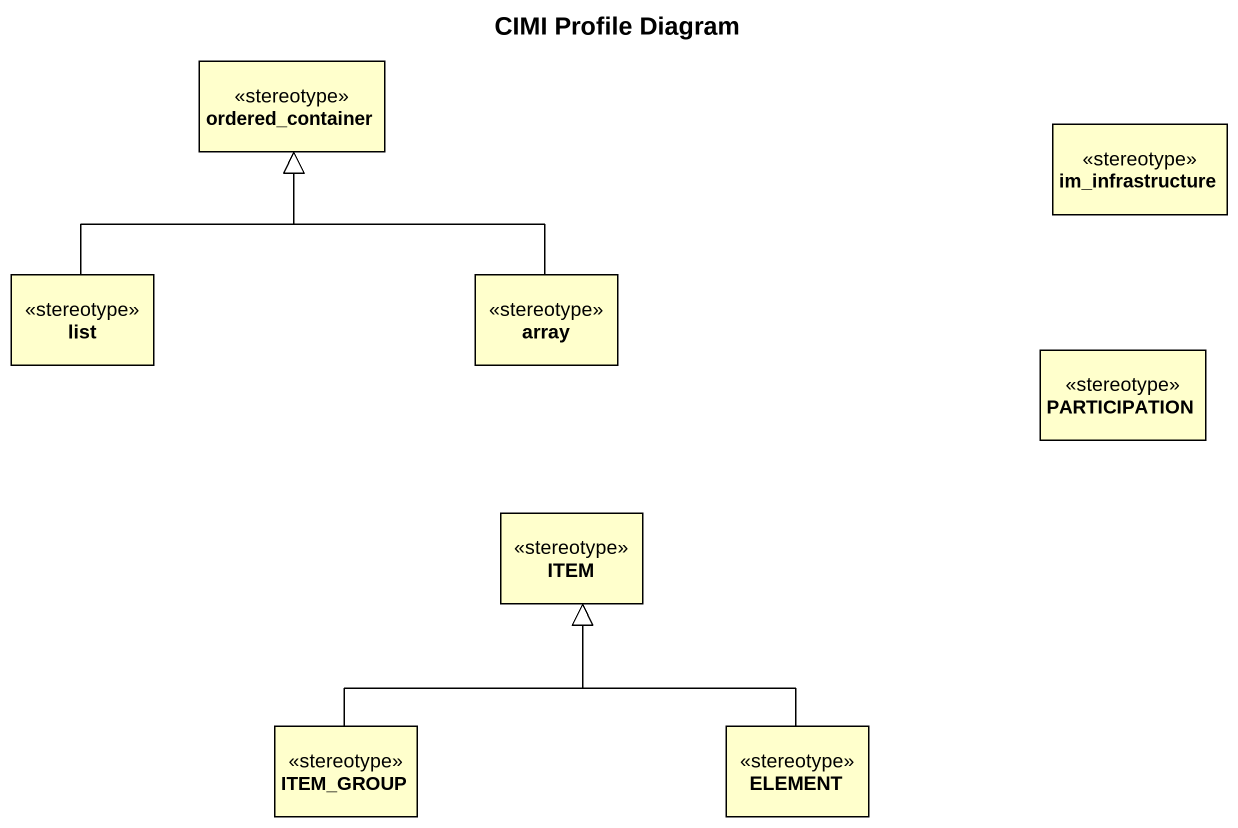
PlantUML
@startuml
title CIMI Profile Diagram
hide circle
hide empty members
class ordered_container <<stereotype>>
class im_infrastructure <<stereotype>>
class list <<stereotype>>
class array <<stereotype>>
class PARTICIPATION <<stereotype>>
class ITEM <<stereotype>>
class ITEM_GROUP <<stereotype>>
class ELEMENT <<stereotype>>
list -up-|> ordered_container
array -up-|> ordered_container
ITEM_GROUP -up-|> ITEM
ELEMENT -up-|> ITEM
@enduml
